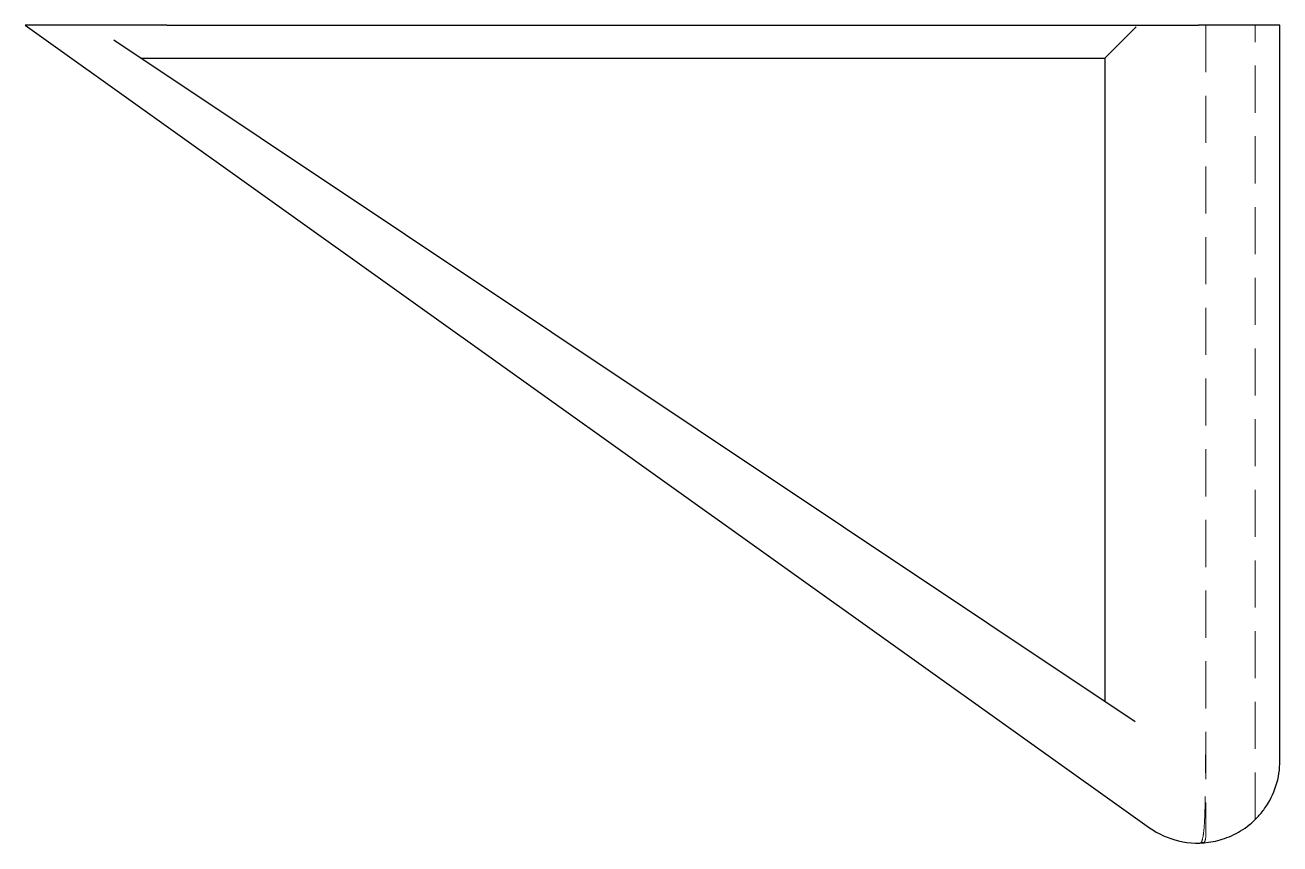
# Model space of a CAD drawing. Header units: millimetres. Extents: x 99 to 248, y 64 to 183.
# Drawn here: x 99.09 to 132.88, y 160.99 to 183.06 of the extents above.
import ezdxf

# ---------------------------------------------------------------- set-up
doc = ezdxf.new("R2010")
doc.units = ezdxf.units.MM
doc.linetypes.add('HIDDEN', pattern=[1.905, 1.27, -0.635])

msp = doc.modelspace()

# ---------------------------------------------------------------- linework, layer by layer
at = {"color": 7, "linetype": 'Continuous', "lineweight": 25}
for p, q in [((99.089, 183.06), (129.372, 161.429)), ((102.906, 183.06), (99.089, 183.06)), ((102.906, 183.06), (130.688, 183.06)), ((128.167, 182.171), (129.012, 183.015)), ((132.88, 183.06), (130.688, 183.06)), ((132.88, 163.235), (132.88, 183.06)), ((128.985, 164.284), (101.475, 182.656)), ((102.201, 182.171), (102.968, 182.171)), ((102.968, 182.171), (128.167, 182.171)), ((128.167, 182.171), (128.167, 164.831))]:
    msp.add_line(p, q, dxfattribs=at)
at = {"color": 7, "linetype": 'HIDDEN', "lineweight": 18}
for p, q in [((130.884, 183.06), (130.884, 161.213)), ((132.211, 161.647), (132.211, 183.06))]:
    msp.add_line(p, q, dxfattribs=at)
at = {"color": 7, "linetype": 'Continuous', "lineweight": 25}
msp.add_arc((130.661, 163.235), 2.219, 324.4623, 0, dxfattribs=at)
at = {"color": 7, "linetype": 'HIDDEN', "lineweight": 18}
msp.add_open_spline([(130.755, 161.011), (130.763, 161.029), (130.797, 161.109), (130.827, 161.29), (130.854, 161.606), (130.867, 162.059), (130.874, 162.669), (130.876, 163.139), (130.877, 163.393)], degree=3, knots=[0, 0, 0, 0, 0.0346362, 0.1562988, 0.3100962, 0.4996993, 0.7293358, 1, 1, 1, 1], dxfattribs=at)
at = {"color": 7, "linetype": 'Continuous', "lineweight": 25}
for points, knots in [([(129.372, 161.429), (129.603, 161.264), (130.127, 161.021), (130.913, 160.986), (131.578, 161.19), (131.986, 161.436), (132.279, 161.706), (132.408, 161.863), (132.467, 161.945)], [0.0039118, 0.0039118, 0.0039118, 0.0039118, 0.00717279, 0.01043377, 0.01206426, 0.01369476, 0.01451, 0.01532525, 0.01532525, 0.01532525, 0.01532525]), ([(130.842, 161.023), (130.843, 161.023), (130.844, 161.023), (130.773, 161.02), (130.746, 161.018)], [0, 0, 0, 0, 0.618341, 1, 1, 1, 1])]:
    msp.add_open_spline(points, degree=3, knots=knots, dxfattribs=at)
at = {"color": 7, "linetype": 'HIDDEN', "lineweight": 18}
msp.add_open_spline([(130.884, 161.213), (130.884, 161.147), (130.87, 161.083), (130.842, 161.024)], degree=3, dxfattribs=at)

doc.saveas('drawing.dxf')
